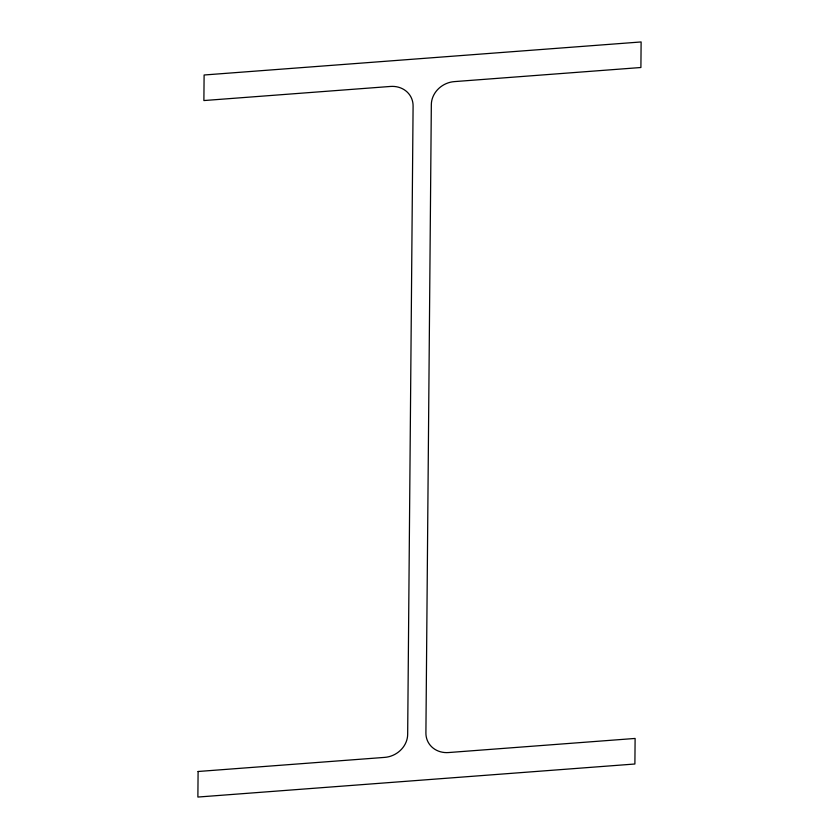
<?xml version="1.0" encoding="UTF-8"?>
<svg xmlns="http://www.w3.org/2000/svg" width="839" height="839" viewBox="0 0 839 839"><rect width="100%" height="100%" fill="white"/><g stroke="black" fill="none" stroke-linecap="round" stroke-linejoin="round"><path stroke-width="1.26" d="M198.098 771.492L197.878 797.05L634.892 764.004L635.113 738.446L448.529 752.552A23.282 20.849 -26.9 0 1 425.908 732.982L431.33 104.644A23.282 20.849 -26.9 0 1 454.319 81.614L640.902 67.508L641.122 41.95L204.108 74.996L203.887 100.554L390.471 86.448A23.282 20.849 -26.9 0 1 413.092 106.018L407.67 734.356A23.282 20.849 -26.9 0 1 384.682 757.386L198.098 771.492"/></g></svg>
